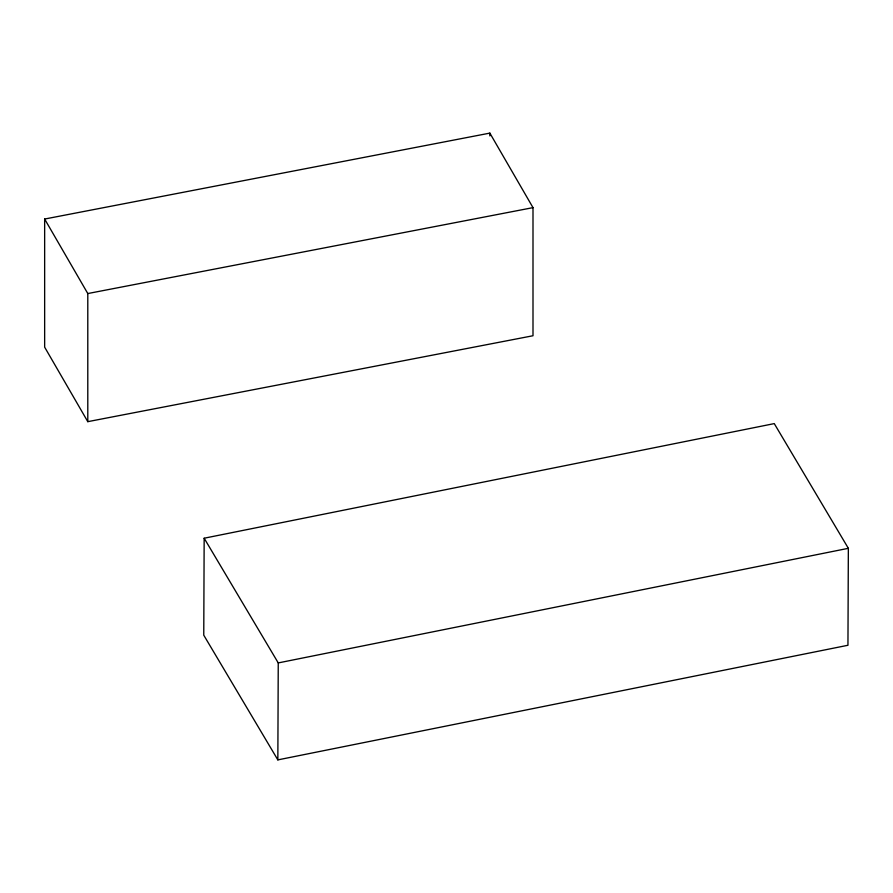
<?xml version="1.0" encoding="UTF-8"?>
<svg xmlns="http://www.w3.org/2000/svg" width="893" height="893" viewBox="0 0 893 893"><rect width="100%" height="100%" fill="white"/><g stroke="black" fill="none" stroke-linecap="round" stroke-linejoin="round"><path stroke-width="1.34" d="M204.162 538.222L203.76 635.18L277.846 759.887L847.948 645.271L848.35 548.313L774.264 423.606L204.162 538.222L278.248 662.919L277.846 759.887M278.248 662.919L848.35 548.313M44.65 219.042L489.855 133.113L532.998 207.634L532.998 335.746L87.793 421.663L44.65 347.154L44.65 219.042L87.793 293.551L87.793 421.663M87.793 293.551L532.998 207.634M489.855 133.113L489.855 135.903"/></g></svg>
